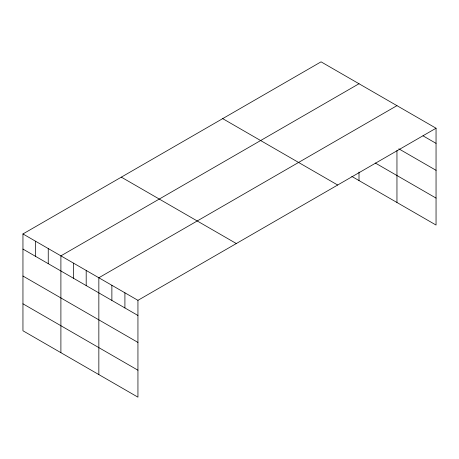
<?xml version="1.0" encoding="UTF-8"?>
<svg xmlns="http://www.w3.org/2000/svg" width="459" height="459" viewBox="0 0 459 459"><rect width="100%" height="100%" fill="white"/><g stroke="black" fill="none" stroke-linecap="round" stroke-linejoin="round"><path stroke-width="0.69" d="M22.95 233.947L137.941 300.335L137.941 397.161L22.95 330.773L22.95 233.947L321.059 61.839L436.05 128.227L436.05 225.053L351.778 176.399M359.007 83.745L60.898 255.858L60.898 352.684M396.955 105.656L98.846 277.764L98.846 374.59M137.941 300.335L436.05 128.227M423.02 135.835L436.05 143.357M398.814 148.819L436.05 170.318M375.267 163.002L436.05 198.093M222.684 118.634L337.675 185.023M121.325 177.151L236.316 243.54M22.95 249.076L137.941 315.471M22.95 276.037L137.941 342.425M22.95 303.812L137.941 370.206M396.955 150.523L396.955 202.482M359.007 172.056L359.007 180.571M124.911 292.813L124.911 307.943M111.876 285.291L111.876 300.421M86.194 270.46L86.194 285.59M73.549 263.156L73.549 278.292M48.247 248.554L48.247 263.684M35.601 241.25L35.601 256.38"/></g></svg>
